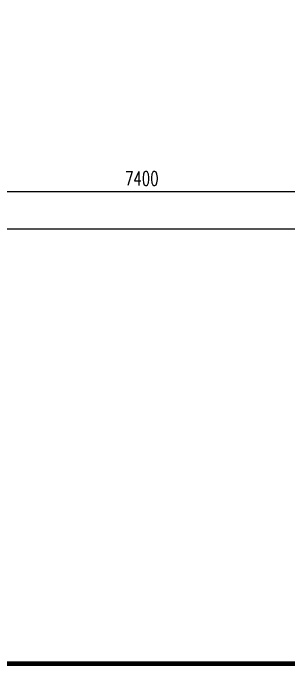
# Model space of a CAD drawing. Extents: x 6250600 to 6678662, y -692028 to -290561.
# Drawn here: x 6578165 to 6584035, y -511192 to -497293 of the extents above; entities that cross this region are included whole.
import ezdxf

# ---------------------------------------------------------------- set-up
doc = ezdxf.new("R2010")
doc.units = 0
doc.header["$LTSCALE"] = 1000
doc.header["$MEASUREMENT"] = 0
doc.layers.get('0').update_dxf_attribs({"linetype": 'CONTINUOUS'})
doc.layers.get('Defpoints').update_dxf_attribs({"linetype": 'CONTINUOUS'})
doc.layers.add('PUB_TITLE', color=4, linetype='CONTINUOUS')
doc.layers.add('建筑底图', color=251, linetype='CONTINUOUS')
doc.styles.add('_TCH_DIM_T3', font='SIMPLEX', dxfattribs={"width": 0.705882, "bigfont": 'GBCBIG'})
doc.dimstyles.new('_TCH_ARCH&&100', dxfattribs={"dimtxt": 297.5, "dimasz": 100, "dimexe": 250, "dimexo": 300, "dimgap": 126.25, "dimtad": 1, "dimdec": 0, "dimzin": 0, "dimdsep": 46, "dimtxsty": '_TCH_DIM_T3', "dimblk": 'ARCHTICK', "dimcen": 0.09, "dimclrt": 7, "dimazin": 2, "dimtfac": 1, "dimtdec": 0, "dimtix": 1, "dimtmove": 2, "dimatfit": 3, "dimfxl": 0, "dimtolj": 1, "dimtzin": 0, "dimarcsym": 0})

# ---------------------------------------------------------------- blocks, each defined once
blk = doc.blocks.new('_ArchTick')
at = {"color": 0, "linetype": 'ByBlock', "const_width": 0.4}
blk.add_lwpolyline([(-0.5, -0.5), (0.5, 0.5)], dxfattribs=at)
blk = doc.blocks.new('*D564')
at = {"layer": 'Defpoints', "color": 0, "transparency": 16777216}
for p in [(6562503, -498588), (6584703, -498588), (6584703, -501888)]:
    blk.add_point(p, dxfattribs=at)
at = {"layer": '建筑底图', "color": 0, "lineweight": -2, "transparency": 16777216}
for p, q in [((6562503, -498888), (6562503, -502138)), ((6584703, -498888), (6584703, -502138)), ((6562503, -501888), (6584703, -501888))]:
    blk.add_line(p, q, dxfattribs=at)
at = {"layer": '建筑底图', "color": 0, "lineweight": -2, "transparency": 16777216, "xscale": 100, "yscale": 100, "zscale": 100, "rotation": 180}
blk.add_blockref('_ArchTick', (6562503, -501888), dxfattribs=at)
at = {"layer": '建筑底图', "color": 0, "lineweight": -2, "transparency": 16777216, "xscale": 100, "yscale": 100, "zscale": 100}
blk.add_blockref('_ArchTick', (6584703, -501888), dxfattribs=at)
at = {"layer": '建筑底图', "color": 7, "transparency": 16777216, "insert": (6573603, -501613), "char_height": 297.5, "attachment_point": 5, "style": '_TCH_DIM_T3'}
blk.add_mtext('\\A1;22200', dxfattribs=at)
blk = doc.blocks.new('*D568')
at = {"layer": 'Defpoints', "color": 0, "transparency": 16777216}
for p in [(6577203, -498588), (6584603, -498588), (6584603, -501088)]:
    blk.add_point(p, dxfattribs=at)
at = {"layer": '建筑底图', "color": 0, "lineweight": -2, "transparency": 16777216}
for p, q in [((6577203, -498888), (6577203, -501338)), ((6584603, -498888), (6584603, -501338)), ((6577203, -501088), (6584603, -501088))]:
    blk.add_line(p, q, dxfattribs=at)
at = {"layer": '建筑底图', "color": 0, "lineweight": -2, "transparency": 16777216, "xscale": 100, "yscale": 100, "zscale": 100, "rotation": 180}
blk.add_blockref('_ArchTick', (6577203, -501088), dxfattribs=at)
at = {"layer": '建筑底图', "color": 0, "lineweight": -2, "transparency": 16777216, "xscale": 100, "yscale": 100, "zscale": 100}
blk.add_blockref('_ArchTick', (6584603, -501088), dxfattribs=at)
at = {"layer": '建筑底图', "color": 7, "transparency": 16777216, "insert": (6580903, -500813), "char_height": 297.5, "attachment_point": 5, "style": '_TCH_DIM_T3'}
blk.add_mtext('\\A1;7400', dxfattribs=at)

msp = doc.modelspace()

# ---------------------------------------------------------------- linework, layer by layer
at = {"layer": 'PUB_TITLE', "color": 4, "const_width": 100}
msp.add_lwpolyline([(6546537.7, -511141.8), (6602437.7, -511141.8), (6602437.7, -471141.8), (6546537.7, -471141.8)], close=True, dxfattribs=at)

# ---------------------------------------------------------------- dimensions: what is measured, and where the dimension line sits
at = {"layer": '建筑底图'}
for p1, p2, distance, picture, middle in [((6562502.6, -498587.6), (6584702.6, -498587.6), -3300, '*D564', (6573602.6, -501612.6)), ((6577202.6, -498587.6), (6584602.6, -498587.6), -2500, '*D568', (6580902.6, -500812.6))]:
    dim = msp.add_aligned_dim(p1=p1, p2=p2, distance=distance, dimstyle='_TCH_ARCH&&100', dxfattribs=at)
    dim.commit()
    dim.dimension.update_dxf_attribs({"geometry": picture, "text_midpoint": middle})

doc.saveas('drawing.dxf')
